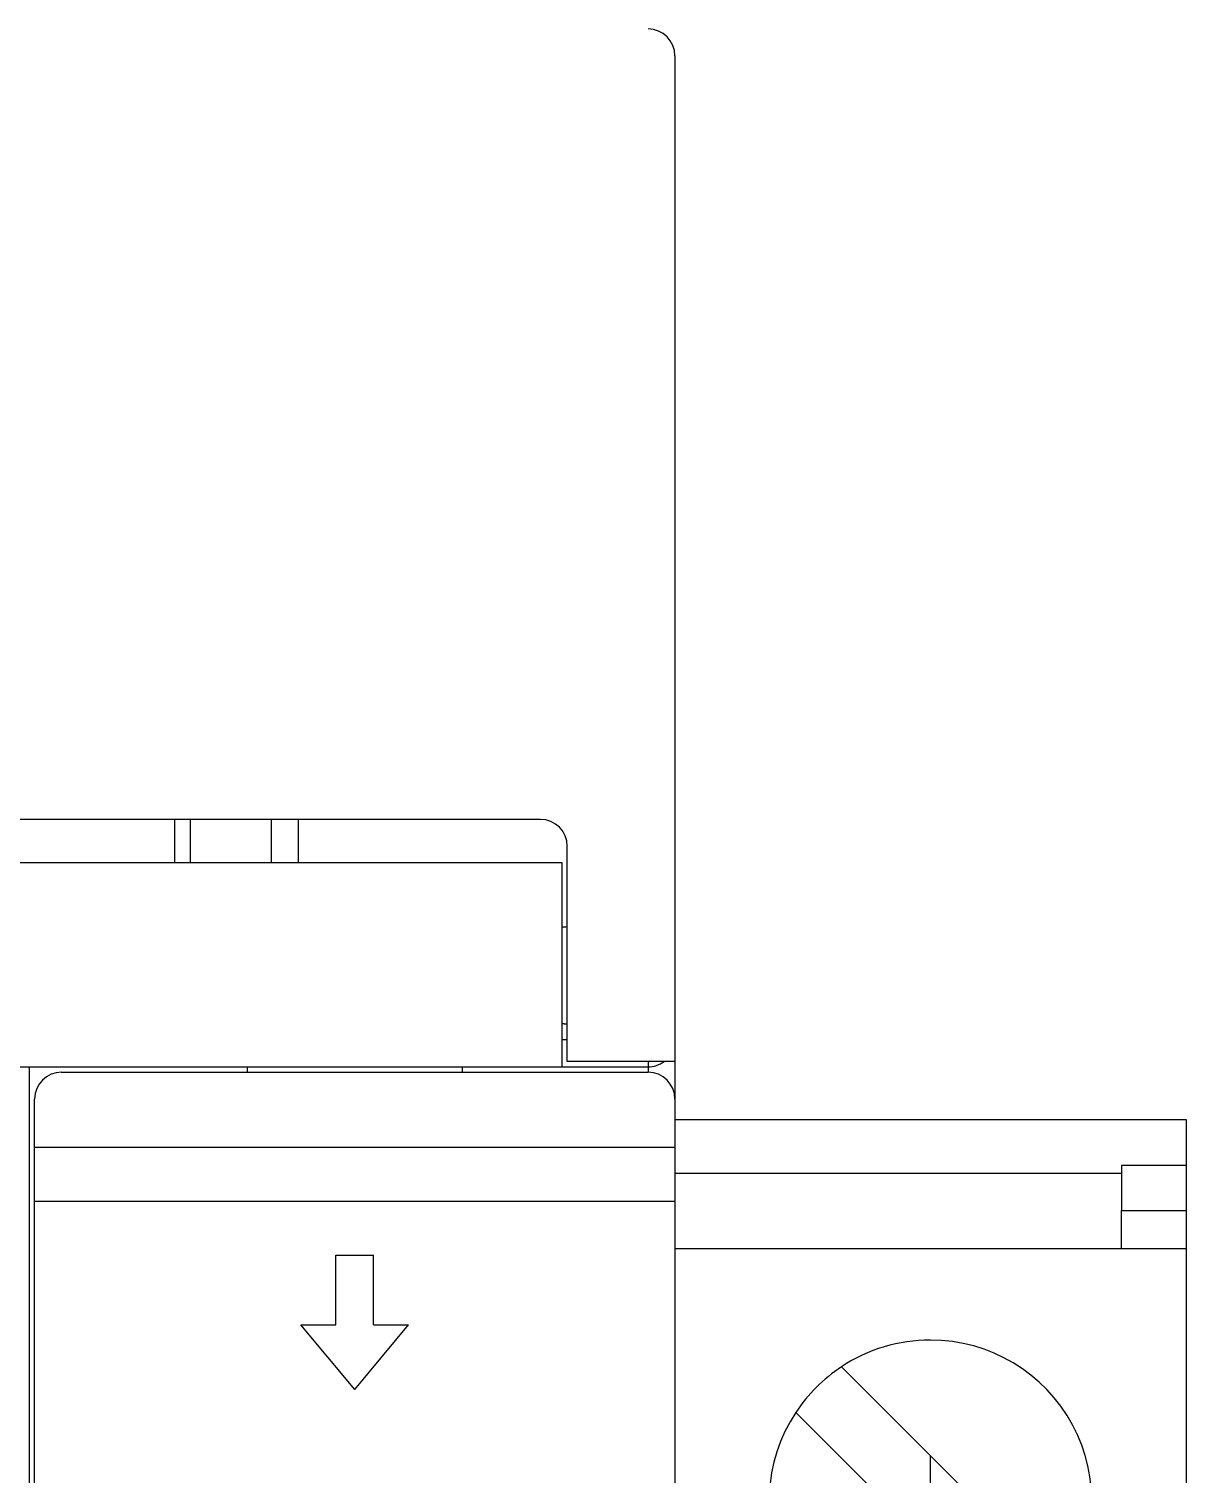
# Model space of a CAD drawing. Header units: millimetres. Extents: x -11 to 5160, y -11 to 2043.
# Drawn here: x 4017.17 to 4020.812, y 1247.234 to 1251.785 of the extents above; entities that cross this region are included whole.
import ezdxf

# ---------------------------------------------------------------- set-up
doc = ezdxf.new("R2010")
doc.units = ezdxf.units.MM
doc.layers.add('MAIN-1', color=7, linetype='Continuous')
doc.layers.add('MAIN-2', color=7, linetype='Continuous')

# ---------------------------------------------------------------- blocks, each defined once
blk = doc.blocks.new('FX5U-32MT ES PLC')
at = {"color": 7, "linetype": 'Continuous'}
for p, q in [((150, 44.5), (150, 25.10001)), ((147.5, 30.3), (38.05, 30.3)), ((140.7, 30.3), (140.70001, 29.50001)), ((141, 29.5), (141, 30.3)), ((142.49999, 29.50001), (142.5, 30.3)), ((143, 30.3), (143, 29.5)), ((148, 25.8), (148, 29.8)), ((37.65, 29.5), (147.9, 29.5)), ((147.9, 29.5), (147.9, 25.7)), ((148, 26.2), (147.90002, 26.2)), ((150, 25.8), (148, 25.8)), ((149.5, 25.8), (149.5, 25.60001)), ((102.55, 25.7), (142.05, 25.7)), ((138, 25.7), (138, -25.7)), ((138.6, 25.6), (149.5, 25.6)), ((142.05, 25.70001), (146.05, 25.70001)), ((142.05, 25.7), (142.05, 25.60001)), ((146.05, 25.7), (149.5, 25.7)), ((146.05, 25.60001), (146.05, 25.7)), ((138.1, 24.2), (138.1, 25.1)), ((150, 25.1), (150, 24.2)), ((150, 24.2), (138.1, 24.2)), ((138.1, -23.2), (138.1, 24.19998)), ((150, 24.19998), (150, -23.2)), ((138.1, 23.2), (150, 23.2)), ((143.7, 22.2), (144.4, 22.2)), ((143.7, 20.9), (143.7, 22.2)), ((144.4, 20.9), (144.4, 22.2)), ((143.05, 20.9), (143.7, 20.9)), ((144.05, 19.7), (143.05, 20.9)), ((144.05, 19.7), (145.05, 20.9)), ((144.4, 20.9), (145.05, 20.9))]:
    blk.add_line(p, q, dxfattribs=at)
blk.add_lwpolyline([(147.9, 26.50627), (147.9034, 26.50585), (147.90509, 26.505648), (147.90678, 26.50545), (147.908475, 26.505253), (147.91017, 26.50506), (147.91186, 26.504868), (147.91355, 26.50468), (147.91524, 26.504498), (147.91693, 26.50432), (147.918615, 26.504148), (147.9203, 26.50398), (147.92199, 26.503813), (147.92368, 26.50365), (147.92536, 26.503488), (147.92704, 26.50333), (147.928725, 26.503178), (147.93041, 26.50303), (147.93209, 26.502888), (147.93377, 26.50275), (147.935445, 26.502608), (147.93712, 26.50247), (147.938795, 26.502343), (147.94047, 26.50222), (147.942145, 26.502093), (147.94382, 26.50197), (147.94549, 26.501858), (147.94716, 26.50175), (147.94883, 26.501638), (147.9505, 26.50153), (147.95217, 26.501428), (147.95384, 26.50133), (147.955505, 26.501238), (147.95717, 26.50115), (147.95883, 26.501063), (147.96049, 26.50098), (147.962155, 26.500898), (147.96382, 26.50082), (147.965475, 26.500748), (147.96713, 26.50068), (147.968775, 26.500613), (147.97042, 26.50055), (147.972085, 26.500488), (147.97375, 26.50043), (147.97545, 26.500378), (147.97715, 26.50033), (147.97875, 26.500283), (147.98035, 26.50024), (147.98179, 26.500205), (147.98323, 26.50017), (147.985075, 26.500138), (147.98692, 26.50011), (147.98976, 26.500074), (147.9926, 26.50005), (147.99631, 26.500021), (148.00002, 26.5)], dxfattribs=at)
for centre, radius, start, end in [((149.5, 44.5), 0.5, 0, 90), ((147.5, 29.8), 0.5, 0, 90), ((148, 27.5), 0.8, 90, 97.180756), ((149.50002, 26.19998), 0.499978, 269.99855, 306.87022), ((138.6, 25.1), 0.5, 90, 180), ((149.5, 25.1), 0.5, 0, 90)]:
    blk.add_arc(centre, radius, start, end, dxfattribs=at)
blk = doc.blocks.new('*U212')
at = {"layer": 'MAIN-1'}
for p, q in [((0, 24.719), (0, 10.919)), ((0, 24.719), (9.5, 24.719)), ((9.5, 24.719), (9.5, 10.919)), ((7.253, 15.965), (3.096, 20.122)), ((2.247, 19.273), (6.404, 15.116)), ((4.75, 17.619), (4.75, 18.468))]:
    blk.add_line(p, q, dxfattribs=at)
for start, end in [(90, 123.463), (326.5369, 90), (123.463, 146.537), (146.537, 270)]:
    blk.add_arc((4.75, 17.619), 3, start, end, dxfattribs=at)
at = {"layer": 'MAIN-2'}
for p, q in [((0, 24.719), (0, 24.719)), ((0, 24.719), (0, 24.719)), ((9.5, 24.719), (9.5, 24.719)), ((9.5, 24.719), (9.5, 24.719)), ((0, 23.719), (0, 23.719)), ((0, 23.719), (8.3, 23.719)), ((8.3, 23.866), (8.3, 23.026)), ((9.5, 23.866), (8.3, 23.866)), ((8.3, 23.719), (8.3, 23.719)), ((8.3, 22.319), (8.3, 23.026)), ((8.3, 23.026), (9.5, 23.026)), ((0, 22.319), (0, 22.319)), ((0, 22.319), (9.5, 22.319)), ((8.3, 22.319), (8.3, 22.319)), ((9.5, 22.319), (9.5, 22.319)), ((3.096, 20.122), (3.096, 20.122)), ((3.096, 20.122), (3.096, 20.122)), ((2.247, 19.273), (2.247, 19.273)), ((2.247, 19.273), (2.247, 19.273))]:
    blk.add_line(p, q, dxfattribs=at)
blk = doc.blocks.new('*U224')
for name, p in [('FX5U-32MT ES PLC', (16.848, 110)), ('*U212', (166.848, 110))]:
    blk.add_blockref(name, p)

msp = doc.modelspace()

# ---------------------------------------------------------------- block references
at = {"xscale": 0.1693510201669083, "yscale": 0.1693510201669083, "zscale": 0.1693510201669083}
msp.add_blockref('*U224', (3990.9468, 1225.5354), dxfattribs=at)

doc.saveas('drawing.dxf')
